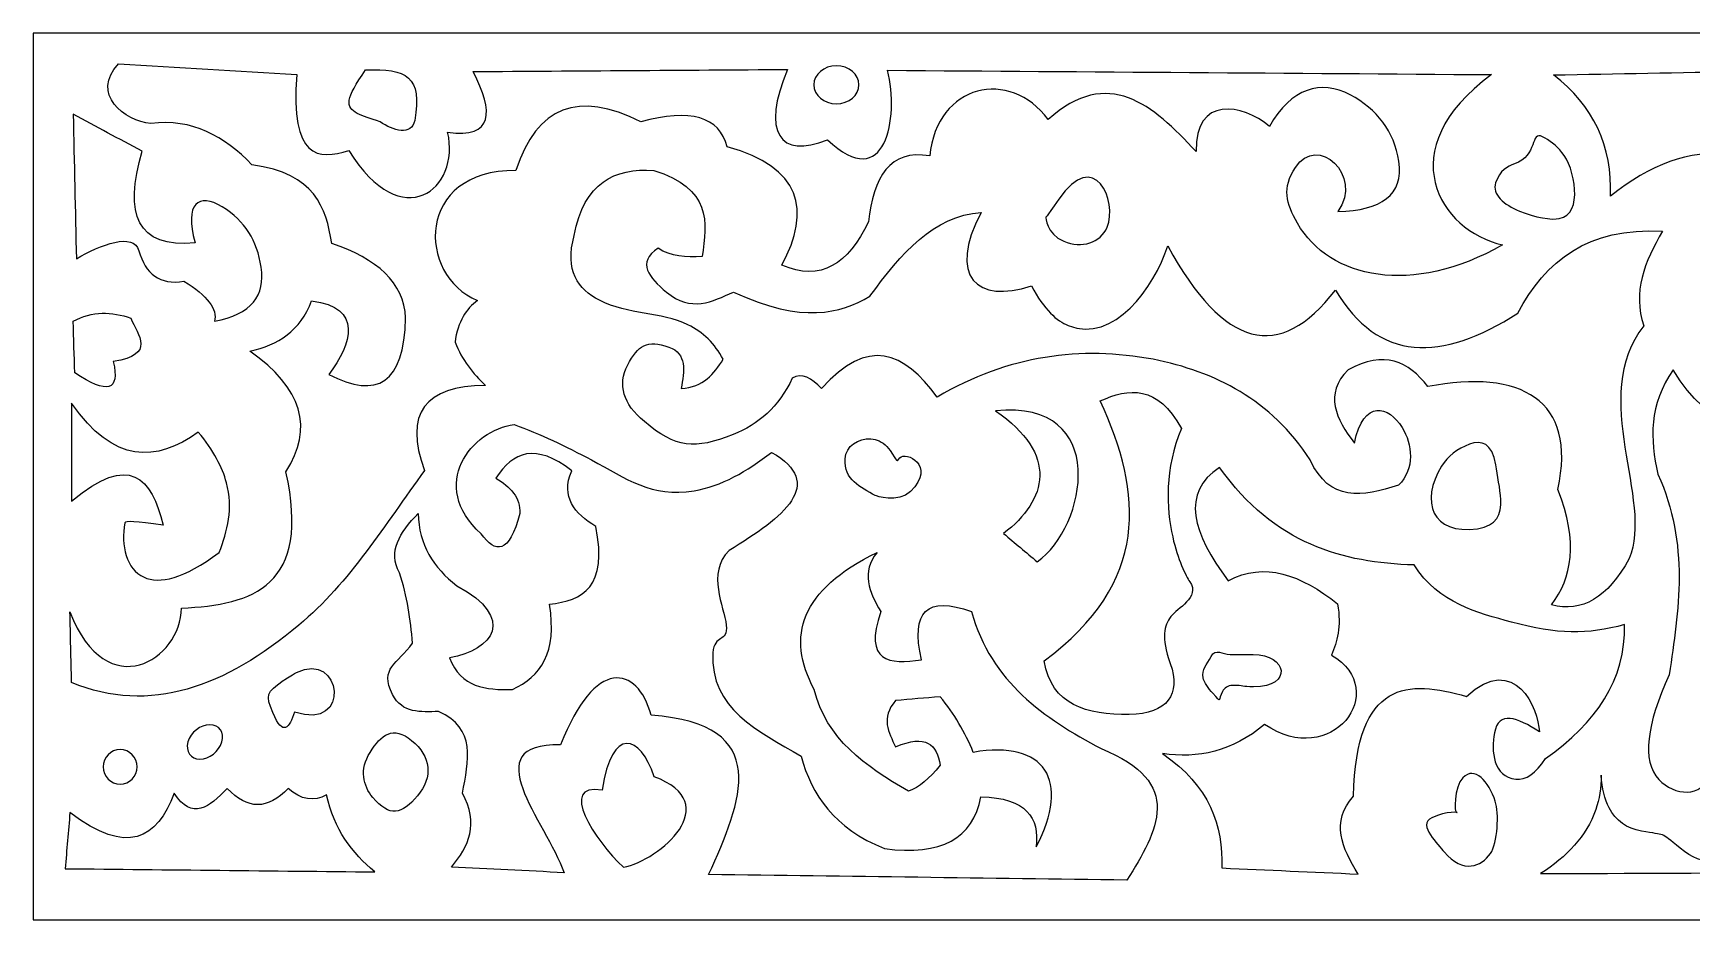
# Model space of a CAD drawing. Header units: centimetres. Extents: x -27 to -14.1, y -5 to -1.1.
# Drawn here: x -27 to -19.69, y -4.99 to -1.09 of the extents above; entities that cross this region are included whole.
import ezdxf

# ---------------------------------------------------------------- set-up
doc = ezdxf.new("R2010")
doc.units = ezdxf.units.CM
doc.header["$MEASUREMENT"] = 0
doc.layers.add('layer 1', color=7, linetype='Continuous')

msp = doc.modelspace()

# ---------------------------------------------------------------- linework, layer by layer
at = {"layer": 'layer 1', "color": 250}
for points, knots in [([(-26.9991, -4.99081), (-26.9991, -4.99081), (-26.9991, -1.08805), (-26.9991, -1.08805), (-26.9991, -1.08805), (-26.9991, -1.08805), (-14.14888, -1.08805), (-14.14888, -1.08805), (-14.14888, -1.08805), (-14.14888, -1.08805), (-14.14888, -4.99081), (-14.14888, -4.99081), (-14.14888, -4.99081), (-14.14888, -4.99081), (-26.9991, -4.99081), (-26.9991, -4.99081)], [0, 0, 0, 0, 0.2, 0.2, 0.2, 0.2, 0.4, 0.4, 0.4, 0.4, 0.6, 0.6, 0.6, 0.6, 1, 1, 1, 1]), ([(-26.83707, -3.6353), (-26.83474, -3.7389), (-26.83238, -3.84254), (-26.83, -3.94619), (-26.83, -3.94619), (-26.48383, -4.09002), (-26.15261, -3.96372), (-25.82932, -3.69392), (-25.82932, -3.69392), (-25.60338, -3.50537), (-25.4495, -3.24961), (-25.27554, -3.01351), (-25.27554, -3.01351), (-25.36827, -2.76074), (-25.27318, -2.63986), (-25.00704, -2.63903), (-25.00704, -2.63903), (-25.06255, -2.58613), (-25.11039, -2.52563), (-25.14129, -2.44825), (-25.14129, -2.44825), (-25.129, -2.35607), (-25.09146, -2.30172), (-25.04237, -2.26454), (-25.04237, -2.26454), (-25.31068, -2.15336), (-25.31613, -1.68993), (-24.87279, -1.69222), (-24.87279, -1.69222), (-24.78128, -1.40989), (-24.59799, -1.33854), (-24.32291, -1.47817), (-24.32291, -1.47817), (-24.10424, -1.41861), (-23.97733, -1.45535), (-23.9421, -1.5884), (-23.9421, -1.5884), (-23.61659, -1.67848), (-23.572, -1.86431), (-23.70158, -2.10951), (-23.70158, -2.10951), (-23.53069, -2.18347), (-23.40896, -2.10385), (-23.32077, -1.9191), (-23.32077, -1.9191), (-23.29854, -1.72263), (-23.22774, -1.59736), (-23.0502, -1.62849), (-23.0502, -1.62849), (-23.02002, -1.3102), (-22.69575, -1.24033), (-22.52909, -1.46814), (-22.52909, -1.46814), (-22.26463, -1.23174), (-22.06831, -1.40284), (-21.8777, -1.60844), (-21.8777, -1.60844), (-21.88356, -1.36435), (-21.67284, -1.39596), (-21.55447, -1.49858), (-21.55447, -1.49858), (-21.45839, -1.32845), (-21.32791, -1.29201), (-21.19876, -1.35987), (-21.19876, -1.35987), (-21.08176, -1.42136), (-21.00411, -1.52088), (-20.98457, -1.65174), (-20.98457, -1.65174), (-20.96231, -1.80074), (-21.06257, -1.86743), (-21.25289, -1.87352), (-21.25289, -1.87352), (-21.13993, -1.71394), (-21.34289, -1.5283), (-21.44045, -1.67933), (-21.44045, -1.67933), (-21.49878, -1.76959), (-21.48227, -1.83679), (-21.43122, -1.92451), (-21.43122, -1.92451), (-21.28808, -2.17022), (-20.92862, -2.24669), (-20.52745, -2.02024), (-20.52745, -2.02024), (-20.80493, -1.95741), (-21.02591, -1.60031), (-20.57635, -1.27035), (-20.57635, -1.27035), (-21.46292, -1.26405), (-22.34946, -1.25772), (-23.23598, -1.25139), (-23.23598, -1.25139), (-23.1847, -1.46066), (-23.24388, -1.79892), (-23.50132, -1.55697), (-23.50132, -1.55697), (-23.71168, -1.64446), (-23.79284, -1.52312), (-23.67697, -1.24767), (-23.67697, -1.24767), (-24.13862, -1.25075), (-24.60027, -1.25382), (-25.0619, -1.25686), (-25.0619, -1.25686), (-24.96986, -1.43644), (-24.97021, -1.55136), (-25.17371, -1.52395), (-25.17371, -1.52395), (-25.11589, -1.77474), (-25.37497, -1.98293), (-25.60851, -1.6047), (-25.60851, -1.6047), (-25.74511, -1.64562), (-25.86514, -1.6443), (-25.83833, -1.26929), (-25.83833, -1.26929), (-26.09985, -1.25395), (-26.36135, -1.23862), (-26.62286, -1.22327), (-26.62286, -1.22327), (-26.74912, -1.35267), (-26.59603, -1.47745), (-26.48043, -1.48512), (-26.48043, -1.48512), (-26.29889, -1.46263), (-26.1579, -1.54178), (-26.03538, -1.66707), (-26.03538, -1.66707), (-25.75629, -1.7063), (-25.71017, -1.85514), (-25.68378, -2.01322), (-25.68378, -2.01322), (-25.48548, -2.08113), (-25.3652, -2.18509), (-25.3589, -2.34162), (-25.3589, -2.34162), (-25.36499, -2.63021), (-25.48421, -2.70061), (-25.69713, -2.59014), (-25.69713, -2.59014), (-25.59712, -2.45643), (-25.54302, -2.29389), (-25.7728, -2.26618), (-25.7728, -2.26618), (-25.82175, -2.39838), (-25.9215, -2.4594), (-26.04427, -2.48806), (-26.04427, -2.48806), (-25.81422, -2.65004), (-25.7615, -2.8268), (-25.88606, -3.01827), (-25.88606, -3.01827), (-25.77425, -3.52021), (-26.02843, -3.6056), (-26.34639, -3.61835), (-26.34639, -3.61835), (-26.34655, -3.84441), (-26.67479, -4.05335), (-26.83707, -3.6353)], [0, 0, 0, 0, 0.0243902, 0.0243902, 0.0243902, 0.0243902, 0.0487805, 0.0487805, 0.0487805, 0.0487805, 0.0731707, 0.0731707, 0.0731707, 0.0731707, 0.097561, 0.097561, 0.097561, 0.097561, 0.1219512, 0.1219512, 0.1219512, 0.1219512, 0.1463415, 0.1463415, 0.1463415, 0.1463415, 0.1707317, 0.1707317, 0.1707317, 0.1707317, 0.195122, 0.195122, 0.195122, 0.195122, 0.2195122, 0.2195122, 0.2195122, 0.2195122, 0.2439024, 0.2439024, 0.2439024, 0.2439024, 0.2682927, 0.2682927, 0.2682927, 0.2682927, 0.2926829, 0.2926829, 0.2926829, 0.2926829, 0.3170732, 0.3170732, 0.3170732, 0.3170732, 0.3414634, 0.3414634, 0.3414634, 0.3414634, 0.3658537, 0.3658537, 0.3658537, 0.3658537, 0.3902439, 0.3902439, 0.3902439, 0.3902439, 0.4146341, 0.4146341, 0.4146341, 0.4146341, 0.4390244, 0.4390244, 0.4390244, 0.4390244, 0.4634146, 0.4634146, 0.4634146, 0.4634146, 0.4878049, 0.4878049, 0.4878049, 0.4878049, 0.5121951, 0.5121951, 0.5121951, 0.5121951, 0.5365854, 0.5365854, 0.5365854, 0.5365854, 0.5609756, 0.5609756, 0.5609756, 0.5609756, 0.5853659, 0.5853659, 0.5853659, 0.5853659, 0.6097561, 0.6097561, 0.6097561, 0.6097561, 0.6341463, 0.6341463, 0.6341463, 0.6341463, 0.6585366, 0.6585366, 0.6585366, 0.6585366, 0.6829268, 0.6829268, 0.6829268, 0.6829268, 0.7073171, 0.7073171, 0.7073171, 0.7073171, 0.7317073, 0.7317073, 0.7317073, 0.7317073, 0.7560976, 0.7560976, 0.7560976, 0.7560976, 0.7804878, 0.7804878, 0.7804878, 0.7804878, 0.804878, 0.804878, 0.804878, 0.804878, 0.8292683, 0.8292683, 0.8292683, 0.8292683, 0.8536585, 0.8536585, 0.8536585, 0.8536585, 0.8780488, 0.8780488, 0.8780488, 0.8780488, 0.902439, 0.902439, 0.902439, 0.902439, 0.9268293, 0.9268293, 0.9268293, 0.9268293, 0.9512195, 0.9512195, 0.9512195, 0.9512195, 1, 1, 1, 1]), ([(-23.56105, -1.31512), (-23.56105, -1.26917), (-23.51637, -1.2317), (-23.4616, -1.2317), (-23.4616, -1.2317), (-23.40686, -1.2317), (-23.36217, -1.26917), (-23.36217, -1.31512), (-23.36217, -1.31512), (-23.36217, -1.3611), (-23.40686, -1.39857), (-23.4616, -1.39857), (-23.4616, -1.39857), (-23.51637, -1.39857), (-23.56105, -1.3611), (-23.56105, -1.31512)], [0, 0, 0, 0, 0.2, 0.2, 0.2, 0.2, 0.4, 0.4, 0.4, 0.4, 0.6, 0.6, 0.6, 0.6, 1, 1, 1, 1]), ([(-25.47137, -1.47858), (-25.41422, -1.51668), (-25.33167, -1.54208), (-25.31897, -1.47223), (-25.31897, -1.47223), (-25.28387, -1.27915), (-25.35527, -1.24183), (-25.53487, -1.24998), (-25.53487, -1.24998), (-25.62492, -1.37717), (-25.62428, -1.41409), (-25.5717, -1.44085), (-25.5717, -1.44085), (-25.54778, -1.45302), (-25.51312, -1.46311), (-25.47137, -1.47858)], [0, 0, 0, 0, 0.2, 0.2, 0.2, 0.2, 0.4, 0.4, 0.4, 0.4, 0.6, 0.6, 0.6, 0.6, 1, 1, 1, 1]), ([(-20.05284, -1.80548), (-19.87862, -1.66506), (-19.7044, -1.60283), (-19.53011, -1.61879), (-19.53011, -1.61879), (-19.55863, -1.49793), (-19.52841, -1.37703), (-19.47144, -1.25608), (-19.47144, -1.25608), (-19.74883, -1.26144), (-20.02619, -1.26677), (-20.30354, -1.27208), (-20.30354, -1.27208), (-20.12747, -1.40723), (-20.04391, -1.58505), (-20.05284, -1.80548)], [0, 0, 0, 0, 0.2, 0.2, 0.2, 0.2, 0.4, 0.4, 0.4, 0.4, 0.6, 0.6, 0.6, 0.6, 1, 1, 1, 1]), ([(-26.80881, -2.08083), (-26.81354, -1.86888), (-26.81825, -1.65691), (-26.82294, -1.44491), (-26.82294, -1.44491), (-26.72168, -1.49911), (-26.62041, -1.55328), (-26.51911, -1.60743), (-26.51911, -1.60743), (-26.59937, -1.88396), (-26.54273, -2.03717), (-26.28594, -2.01017), (-26.28594, -2.01017), (-26.33498, -1.83769), (-26.26985, -1.7883), (-26.16631, -1.85223), (-26.16631, -1.85223), (-26.06554, -1.91451), (-26.01296, -2.00126), (-25.99516, -2.1181), (-25.99516, -2.1181), (-25.97616, -2.24267), (-26.037, -2.32615), (-26.20115, -2.3564), (-26.20115, -2.3564), (-26.18614, -2.30296), (-26.23089, -2.24408), (-26.3354, -2.17975), (-26.3354, -2.17975), (-26.44136, -2.19813), (-26.50565, -2.14722), (-26.53329, -2.04543), (-26.53329, -2.04543), (-26.55576, -1.96268), (-26.70328, -2.01893), (-26.80881, -2.08083)], [0, 0, 0, 0, 0.1, 0.1, 0.1, 0.1, 0.2, 0.2, 0.2, 0.2, 0.3, 0.3, 0.3, 0.3, 0.4, 0.4, 0.4, 0.4, 0.5, 0.5, 0.5, 0.5, 0.6, 0.6, 0.6, 0.6, 0.7, 0.7, 0.7, 0.7, 0.8, 0.8, 0.8, 0.8, 1, 1, 1, 1]), ([(-20.55834, -1.74616), (-20.53964, -1.6906), (-20.50639, -1.67485), (-20.47531, -1.66368), (-20.47531, -1.66368), (-20.37228, -1.62666), (-20.40617, -1.51668), (-20.35136, -1.54404), (-20.35136, -1.54404), (-20.32282, -1.55827), (-20.29158, -1.58297), (-20.26613, -1.6126), (-20.26613, -1.6126), (-20.21085, -1.67702), (-20.16869, -1.88645), (-20.27911, -1.90343), (-20.27911, -1.90343), (-20.30806, -1.91213), (-20.38676, -1.89922), (-20.45381, -1.87091), (-20.45381, -1.87091), (-20.5208, -1.84263), (-20.57615, -1.79896), (-20.55834, -1.74616)], [0, 0, 0, 0, 0.1428571, 0.1428571, 0.1428571, 0.1428571, 0.2857143, 0.2857143, 0.2857143, 0.2857143, 0.4285714, 0.4285714, 0.4285714, 0.4285714, 0.5714286, 0.5714286, 0.5714286, 0.5714286, 0.7142857, 0.7142857, 0.7142857, 0.7142857, 1, 1, 1, 1]), ([(-22.53881, -1.89754), (-22.53881, -1.89754), (-22.54442, -1.90876), (-22.4827, -1.81898), (-22.4827, -1.81898), (-22.32492, -1.58949), (-22.22094, -1.82593), (-22.26948, -1.94243), (-22.26948, -1.94243), (-22.29753, -2.00976), (-22.3817, -2.03781), (-22.46025, -2.00415), (-22.46025, -2.00415), (-22.53881, -1.97048), (-22.53881, -1.89754), (-22.53881, -1.89754)], [0, 0, 0, 0, 0.2, 0.2, 0.2, 0.2, 0.4, 0.4, 0.4, 0.4, 0.6, 0.6, 0.6, 0.6, 1, 1, 1, 1]), ([(-20.31233, -3.60408), (-20.17887, -3.64079), (-20.06496, -3.57309), (-19.97059, -3.40088), (-19.97059, -3.40088), (-19.8601, -3.14601), (-20.15192, -2.69001), (-19.90594, -2.37565), (-19.90594, -2.37565), (-19.95588, -2.22942), (-19.90368, -2.0933), (-19.82281, -1.96002), (-19.82281, -1.96002), (-20.15282, -1.94058), (-20.3391, -2.09166), (-20.46011, -2.32024), (-20.46011, -2.32024), (-20.79791, -2.5371), (-21.07504, -2.53667), (-21.26367, -2.21864), (-21.26367, -2.21864), (-21.50993, -2.5396), (-21.75624, -2.47494), (-22.00257, -2.02468), (-22.00257, -2.02468), (-22.06203, -2.20903), (-22.23983, -2.45495), (-22.44026, -2.37512), (-22.44026, -2.37512), (-22.49082, -2.35499), (-22.54599, -2.30594), (-22.60293, -2.20016), (-22.60293, -2.20016), (-22.84238, -2.28045), (-22.97319, -2.15941), (-22.8246, -1.8769), (-22.8246, -1.8769), (-23.03286, -1.89202), (-23.17798, -2.05839), (-23.31412, -2.24635), (-23.31412, -2.24635), (-23.4492, -2.32125), (-23.60594, -2.36914), (-23.91448, -2.22787), (-23.91448, -2.22787), (-24.00844, -2.26909), (-24.1014, -2.31853), (-24.21004, -2.22787), (-24.21004, -2.22787), (-24.28735, -2.16324), (-24.343, -2.09861), (-24.24699, -2.03391), (-24.24699, -2.03391), (-24.19134, -2.07328), (-24.12306, -2.07478), (-24.05303, -2.07086), (-24.05303, -2.07086), (-24.0289, -1.91975), (-24.01345, -1.77089), (-24.26546, -1.69217), (-24.26546, -1.69217), (-24.43912, -1.68088), (-24.57229, -1.74583), (-24.61644, -1.97849), (-24.61644, -1.97849), (-24.65825, -2.13482), (-24.60113, -2.21439), (-24.50489, -2.26362), (-24.50489, -2.26362), (-24.37687, -2.32913), (-24.23676, -2.31409), (-24.11567, -2.37201), (-24.11567, -2.37201), (-24.04806, -2.40433), (-23.99636, -2.45481), (-23.96066, -2.52343), (-23.96066, -2.52343), (-24.00054, -2.58816), (-24.04769, -2.6457), (-24.14539, -2.65274), (-24.14539, -2.65274), (-24.13077, -2.5744), (-24.11996, -2.4981), (-24.19917, -2.46963), (-24.19917, -2.46963), (-24.29522, -2.43516), (-24.33632, -2.46257), (-24.38066, -2.54849), (-24.38066, -2.54849), (-24.4258, -2.63605), (-24.40142, -2.71917), (-24.30744, -2.79775), (-24.30744, -2.79775), (-24.16818, -2.91427), (-24.08591, -2.922), (-23.91681, -2.85488), (-23.91681, -2.85488), (-23.80591, -2.81084), (-23.71542, -2.73377), (-23.65587, -2.60656), (-23.65587, -2.60656), (-23.61273, -2.58162), (-23.56962, -2.60601), (-23.52656, -2.65274), (-23.52656, -2.65274), (-23.32479, -2.4229), (-23.16267, -2.48903), (-23.01856, -2.68969), (-23.01856, -2.68969), (-22.70143, -2.50471), (-22.38431, -2.46453), (-22.06723, -2.52343), (-22.06723, -2.52343), (-21.79272, -2.57869), (-21.54939, -2.70008), (-21.37451, -2.96678), (-21.37451, -2.96678), (-21.29198, -3.15203), (-21.14395, -3.12968), (-20.98658, -3.07761), (-20.98658, -3.07761), (-20.91191, -3.00647), (-20.92525, -2.89646), (-20.9701, -2.8235), (-20.9701, -2.8235), (-21.02838, -2.72862), (-21.13993, -2.69627), (-21.18054, -2.89289), (-21.18054, -2.89289), (-21.26, -2.78514), (-21.31604, -2.67743), (-21.20825, -2.56962), (-21.20825, -2.56962), (-21.04925, -2.48231), (-20.94156, -2.53184), (-20.85727, -2.64351), (-20.85727, -2.64351), (-20.44922, -2.5646), (-20.1964, -2.70206), (-20.28463, -3.09608), (-20.28463, -3.09608), (-20.19109, -3.33156), (-20.22316, -3.4862), (-20.31233, -3.60408)], [0, 0, 0, 0, 0.027027, 0.027027, 0.027027, 0.027027, 0.0540541, 0.0540541, 0.0540541, 0.0540541, 0.0810811, 0.0810811, 0.0810811, 0.0810811, 0.1081081, 0.1081081, 0.1081081, 0.1081081, 0.1351351, 0.1351351, 0.1351351, 0.1351351, 0.1621622, 0.1621622, 0.1621622, 0.1621622, 0.1891892, 0.1891892, 0.1891892, 0.1891892, 0.2162162, 0.2162162, 0.2162162, 0.2162162, 0.2432432, 0.2432432, 0.2432432, 0.2432432, 0.2702703, 0.2702703, 0.2702703, 0.2702703, 0.2972973, 0.2972973, 0.2972973, 0.2972973, 0.3243243, 0.3243243, 0.3243243, 0.3243243, 0.3513514, 0.3513514, 0.3513514, 0.3513514, 0.3783784, 0.3783784, 0.3783784, 0.3783784, 0.4054054, 0.4054054, 0.4054054, 0.4054054, 0.4324324, 0.4324324, 0.4324324, 0.4324324, 0.4594595, 0.4594595, 0.4594595, 0.4594595, 0.4864865, 0.4864865, 0.4864865, 0.4864865, 0.5135135, 0.5135135, 0.5135135, 0.5135135, 0.5405405, 0.5405405, 0.5405405, 0.5405405, 0.5675676, 0.5675676, 0.5675676, 0.5675676, 0.5945946, 0.5945946, 0.5945946, 0.5945946, 0.6216216, 0.6216216, 0.6216216, 0.6216216, 0.6486486, 0.6486486, 0.6486486, 0.6486486, 0.6756757, 0.6756757, 0.6756757, 0.6756757, 0.7027027, 0.7027027, 0.7027027, 0.7027027, 0.7297297, 0.7297297, 0.7297297, 0.7297297, 0.7567568, 0.7567568, 0.7567568, 0.7567568, 0.7837838, 0.7837838, 0.7837838, 0.7837838, 0.8108108, 0.8108108, 0.8108108, 0.8108108, 0.8378378, 0.8378378, 0.8378378, 0.8378378, 0.8648649, 0.8648649, 0.8648649, 0.8648649, 0.8918919, 0.8918919, 0.8918919, 0.8918919, 0.9189189, 0.9189189, 0.9189189, 0.9189189, 0.9459459, 0.9459459, 0.9459459, 0.9459459, 1, 1, 1, 1]), ([(-26.64629, -2.53304), (-26.45529, -2.50425), (-26.53948, -2.41747), (-26.56857, -2.34226), (-26.56857, -2.34226), (-26.65338, -2.31379), (-26.73822, -2.30904), (-26.82294, -2.3564), (-26.82294, -2.3564), (-26.82061, -2.43179), (-26.81825, -2.50716), (-26.81587, -2.5825), (-26.81587, -2.5825), (-26.67243, -2.67983), (-26.61591, -2.66336), (-26.64629, -2.53304)], [0, 0, 0, 0, 0.2, 0.2, 0.2, 0.2, 0.4, 0.4, 0.4, 0.4, 0.6, 0.6, 0.6, 0.6, 1, 1, 1, 1]), ([(-20.3605, -4.78731), (-20.24625, -4.71315), (-20.15786, -4.62369), (-20.11759, -4.50593), (-20.11759, -4.50593), (-20.10184, -4.45984), (-20.09343, -4.40941), (-20.09376, -4.35386), (-20.09376, -4.35386), (-20.09025, -4.4129), (-20.07838, -4.46051), (-20.05898, -4.49776), (-20.05898, -4.49776), (-20.02871, -4.55583), (-19.98006, -4.58873), (-19.91617, -4.60053), (-19.91617, -4.60053), (-19.80367, -4.62132), (-19.8396, -4.59919), (-19.74638, -4.675), (-19.74638, -4.675), (-19.64245, -4.75956), (-19.54087, -4.76074), (-19.44357, -4.61226), (-19.44357, -4.61226), (-19.39979, -4.49189), (-19.3731, -4.37709), (-19.42752, -4.28858), (-19.42752, -4.28858), (-19.46017, -4.23547), (-19.52206, -4.19181), (-19.62696, -4.16213), (-19.62696, -4.16213), (-19.61259, -4.23773), (-19.60922, -4.29945), (-19.61901, -4.34443), (-19.61901, -4.34443), (-19.64455, -4.46183), (-19.77446, -4.44232), (-19.83932, -4.37346), (-19.83932, -4.37346), (-19.91686, -4.29123), (-19.89294, -4.13071), (-19.79367, -3.91206), (-19.79367, -3.91206), (-19.75206, -3.62673), (-19.70332, -3.3426), (-19.84369, -3.02847), (-19.84369, -3.02847), (-19.87901, -2.8758), (-19.88329, -2.72301), (-19.777, -2.57001), (-19.777, -2.57001), (-19.61629, -2.8395), (-19.41018, -2.86765), (-19.33521, -2.63669), (-19.33521, -2.63669), (-19.28722, -2.71363), (-19.21308, -2.72956), (-19.13515, -2.73672), (-19.13515, -2.73672), (-19.24356, -2.88961), (-19.35192, -2.95978), (-19.46024, -3.00347), (-19.46024, -3.00347), (-19.66695, -3.24248), (-19.53439, -3.48142), (-19.43523, -3.72034), (-19.43523, -3.72034), (-19.45971, -4.40798), (-18.98661, -4.434), (-18.65168, -4.30384), (-18.65168, -4.30384), (-18.48221, -4.29775), (-18.32928, -4.27828), (-18.21655, -4.22637), (-18.21655, -4.22637), (-18.04804, -4.14881), (-18.01135, -4.00075), (-18.00142, -3.83145), (-18.00142, -3.83145), (-17.9853, -3.55716), (-18.24692, -3.29429), (-18.52514, -3.37934), (-18.52514, -3.37934), (-18.67322, -3.42459), (-18.74519, -3.56039), (-18.71003, -3.74535), (-18.71003, -3.74535), (-18.63045, -3.67049), (-18.54811, -3.6102), (-18.45155, -3.62431), (-18.45155, -3.62431), (-18.28139, -3.64915), (-18.29021, -3.74717), (-18.34866, -3.88107), (-18.34866, -3.88107), (-18.40943, -4.0202), (-18.54211, -4.06758), (-18.76838, -3.99542), (-18.76838, -3.99542), (-18.94444, -3.93317), (-19.18542, -3.63798), (-18.96121, -3.35057), (-18.96121, -3.35057), (-18.82691, -3.17833), (-18.58998, -3.14273), (-18.38027, -3.15947), (-18.38027, -3.15947), (-18.16291, -3.17683), (-18.02439, -3.26712), (-17.90354, -3.44367), (-17.90354, -3.44367), (-17.74985, -3.66825), (-17.70491, -3.89929), (-17.50282, -4.10087), (-17.50282, -4.10087), (-17.14965, -4.45324), (-16.73466, -4.37762), (-16.38435, -4.32051), (-16.38435, -4.32051), (-16.43458, -4.49739), (-16.33028, -4.58003), (-16.1843, -4.63727), (-16.1843, -4.63727), (-16.13812, -4.76378), (-16.06326, -4.79486), (-15.98424, -4.81232), (-15.98424, -4.81232), (-16.39271, -4.80953), (-16.80116, -4.80676), (-17.20959, -4.80399), (-17.20959, -4.80399), (-17.17877, -4.47686), (-17.24635, -4.35434), (-17.38769, -4.38487), (-17.38769, -4.38487), (-17.52854, -4.4153), (-17.48022, -4.48379), (-17.52864, -4.35129), (-17.52864, -4.35129), (-17.58911, -4.18592), (-17.78282, -3.99396), (-17.95981, -4.28717), (-17.95981, -4.28717), (-18.2998, -4.37445), (-18.13331, -4.62427), (-18.00149, -4.77898), (-18.00149, -4.77898), (-18.78784, -4.78177), (-19.57417, -4.78454), (-20.3605, -4.78731)], [0, 0, 0, 0, 0.025641, 0.025641, 0.025641, 0.025641, 0.0512821, 0.0512821, 0.0512821, 0.0512821, 0.0769231, 0.0769231, 0.0769231, 0.0769231, 0.1025641, 0.1025641, 0.1025641, 0.1025641, 0.1282051, 0.1282051, 0.1282051, 0.1282051, 0.1538462, 0.1538462, 0.1538462, 0.1538462, 0.1794872, 0.1794872, 0.1794872, 0.1794872, 0.2051282, 0.2051282, 0.2051282, 0.2051282, 0.2307692, 0.2307692, 0.2307692, 0.2307692, 0.2564103, 0.2564103, 0.2564103, 0.2564103, 0.2820513, 0.2820513, 0.2820513, 0.2820513, 0.3076923, 0.3076923, 0.3076923, 0.3076923, 0.3333333, 0.3333333, 0.3333333, 0.3333333, 0.3589744, 0.3589744, 0.3589744, 0.3589744, 0.3846154, 0.3846154, 0.3846154, 0.3846154, 0.4102564, 0.4102564, 0.4102564, 0.4102564, 0.4358974, 0.4358974, 0.4358974, 0.4358974, 0.4615385, 0.4615385, 0.4615385, 0.4615385, 0.4871795, 0.4871795, 0.4871795, 0.4871795, 0.5128205, 0.5128205, 0.5128205, 0.5128205, 0.5384615, 0.5384615, 0.5384615, 0.5384615, 0.5641026, 0.5641026, 0.5641026, 0.5641026, 0.5897436, 0.5897436, 0.5897436, 0.5897436, 0.6153846, 0.6153846, 0.6153846, 0.6153846, 0.6410256, 0.6410256, 0.6410256, 0.6410256, 0.6666667, 0.6666667, 0.6666667, 0.6666667, 0.6923077, 0.6923077, 0.6923077, 0.6923077, 0.7179487, 0.7179487, 0.7179487, 0.7179487, 0.7435897, 0.7435897, 0.7435897, 0.7435897, 0.7692308, 0.7692308, 0.7692308, 0.7692308, 0.7948718, 0.7948718, 0.7948718, 0.7948718, 0.8205128, 0.8205128, 0.8205128, 0.8205128, 0.8461538, 0.8461538, 0.8461538, 0.8461538, 0.8717949, 0.8717949, 0.8717949, 0.8717949, 0.8974359, 0.8974359, 0.8974359, 0.8974359, 0.9230769, 0.9230769, 0.9230769, 0.9230769, 0.9487179, 0.9487179, 0.9487179, 0.9487179, 1, 1, 1, 1]), ([(-22.57723, -3.41487), (-22.62662, -3.3734), (-22.67601, -3.33191), (-22.72543, -3.29041), (-22.72543, -3.29041), (-22.5323, -3.14148), (-22.48157, -2.94385), (-22.76055, -2.74986), (-22.76055, -2.74986), (-22.25329, -2.70019), (-22.35939, -3.26289), (-22.57723, -3.41487)], [0, 0, 0, 0, 0.25, 0.25, 0.25, 0.25, 0.5, 0.5, 0.5, 0.5, 1, 1, 1, 1]), ([(-22.17162, -4.08767), (-22.00345, -4.08323), (-21.94344, -3.99837), (-21.99135, -3.86239), (-21.99135, -3.86239), (-22.03349, -3.74283), (-22.01839, -3.69801), (-21.98872, -3.65619), (-21.98872, -3.65619), (-21.96251, -3.61923), (-21.85717, -3.57173), (-21.90525, -3.50289), (-21.90525, -3.50289), (-21.92342, -3.47687), (-21.9584, -3.40485), (-21.98068, -3.30561), (-21.98068, -3.30561), (-22.00934, -3.17799), (-22.0171, -3.00536), (-21.94152, -2.82763), (-21.94152, -2.82763), (-22.04848, -2.63545), (-22.17259, -2.64986), (-22.30033, -2.70707), (-22.30033, -2.70707), (-22.11066, -3.11398), (-22.0799, -3.50583), (-22.54603, -3.85043), (-22.54603, -3.85043), (-22.51389, -4.0467), (-22.35981, -4.08875), (-22.17162, -4.08767)], [0, 0, 0, 0, 0.1111111, 0.1111111, 0.1111111, 0.1111111, 0.2222222, 0.2222222, 0.2222222, 0.2222222, 0.3333333, 0.3333333, 0.3333333, 0.3333333, 0.4444444, 0.4444444, 0.4444444, 0.4444444, 0.5555556, 0.5555556, 0.5555556, 0.5555556, 0.6666667, 0.6666667, 0.6666667, 0.6666667, 0.7777778, 0.7777778, 0.7777778, 0.7777778, 1, 1, 1, 1]), ([(-26.83, -3.14776), (-26.83, -3.00411), (-26.83, -2.86044), (-26.83, -2.71675), (-26.83, -2.71675), (-26.64398, -2.98479), (-26.45792, -2.97705), (-26.27181, -2.84393), (-26.27181, -2.84393), (-26.20408, -2.92549), (-26.16589, -2.99903), (-26.14774, -3.06708), (-26.14774, -3.06708), (-26.11749, -3.1805), (-26.14287, -3.27875), (-26.17995, -3.37386), (-26.17995, -3.37386), (-26.33584, -3.49211), (-26.44351, -3.51296), (-26.51094, -3.48299), (-26.51094, -3.48299), (-26.58972, -3.44794), (-26.61341, -3.34334), (-26.59471, -3.24373), (-26.59471, -3.24373), (-26.59284, -3.2338), (-26.54772, -3.23675), (-26.42726, -3.25375), (-26.42726, -3.25375), (-26.4775, -3.04644), (-26.57303, -2.93179), (-26.83, -3.14776)], [0, 0, 0, 0, 0.1111111, 0.1111111, 0.1111111, 0.1111111, 0.2222222, 0.2222222, 0.2222222, 0.2222222, 0.3333333, 0.3333333, 0.3333333, 0.3333333, 0.4444444, 0.4444444, 0.4444444, 0.4444444, 0.5555556, 0.5555556, 0.5555556, 0.5555556, 0.6666667, 0.6666667, 0.6666667, 0.6666667, 0.7777778, 0.7777778, 0.7777778, 0.7777778, 1, 1, 1, 1]), ([(-25.15722, -4.75898), (-24.9915, -4.76711), (-24.82575, -4.77526), (-24.66001, -4.78343), (-24.66001, -4.78343), (-24.74547, -4.55521), (-25.0568, -4.21215), (-24.67631, -4.22102), (-24.67631, -4.22102), (-24.52668, -3.83365), (-24.33873, -3.86888), (-24.27691, -4.0906), (-24.27691, -4.0906), (-23.73682, -4.12798), (-23.8783, -4.47199), (-24.02423, -4.79159), (-24.02423, -4.79159), (-23.4102, -4.79971), (-22.79615, -4.80786), (-22.1821, -4.81604), (-22.1821, -4.81604), (-22.04575, -4.59959), (-21.92526, -4.38535), (-22.29622, -4.23732), (-22.29622, -4.23732), (-22.54779, -4.10261), (-22.77893, -3.94584), (-22.86679, -3.63414), (-22.86679, -3.63414), (-23.06241, -3.56245), (-23.13579, -3.6331), (-23.08686, -3.84607), (-23.08686, -3.84607), (-23.22846, -3.86731), (-23.34282, -3.85801), (-23.26619, -3.63414), (-23.26619, -3.63414), (-23.31763, -3.54721), (-23.35379, -3.46032), (-23.28249, -3.37331), (-23.28249, -3.37331), (-23.62021, -3.53841), (-23.68374, -3.74368), (-23.55962, -3.97648), (-23.55962, -3.97648), (-23.50628, -4.19402), (-23.33366, -4.31622), (-23.14392, -4.42479), (-23.14392, -4.42479), (-23.09774, -4.4071), (-23.05158, -4.36907), (-23.00535, -4.31068), (-23.00535, -4.31068), (-23.01713, -4.21827), (-23.06705, -4.17246), (-23.20098, -4.22917), (-23.20098, -4.22917), (-23.2313, -4.16555), (-23.26771, -4.10288), (-23.20098, -4.02539), (-23.20098, -4.02539), (-23.13579, -4.01996), (-23.07059, -4.01454), (-23.00535, -4.00909), (-23.00535, -4.00909), (-22.94121, -4.083), (-22.8957, -4.16622), (-22.85864, -4.25362), (-22.85864, -4.25362), (-22.54349, -4.19889), (-22.42712, -4.37743), (-22.5815, -4.66932), (-22.5815, -4.66932), (-22.56797, -4.54262), (-22.6223, -4.45402), (-22.82603, -4.44924), (-22.82603, -4.44924), (-22.85868, -4.63381), (-23, -4.70991), (-23.24988, -4.67747), (-23.24988, -4.67747), (-23.47151, -4.58742), (-23.57172, -4.44142), (-23.61668, -4.26992), (-23.61668, -4.26992), (-23.80787, -4.15959), (-24.01804, -4.06183), (-24.00537, -3.8158), (-24.00537, -3.8158), (-24.00112, -3.7317), (-23.93789, -3.77313), (-23.9466, -3.69432), (-23.9466, -3.69432), (-23.956, -3.6099), (-24.03446, -3.46777), (-23.93457, -3.36516), (-23.93457, -3.36516), (-23.69059, -3.21782), (-23.50714, -3.07161), (-23.7471, -2.93316), (-23.7471, -2.93316), (-23.85572, -3.01665), (-23.96775, -3.08227), (-24.08854, -3.10253), (-24.08854, -3.10253), (-24.27587, -3.13393), (-24.38703, -3.04762), (-24.5407, -2.9662), (-24.5407, -2.9662), (-24.65384, -2.90625), (-24.76699, -2.85238), (-24.88009, -2.81089), (-24.88009, -2.81089), (-25.06821, -2.8334), (-25.26189, -3.07703), (-25.02681, -3.2918), (-25.02681, -3.2918), (-24.96247, -3.37864), (-24.90334, -3.38213), (-24.85563, -3.20214), (-24.85563, -3.20214), (-24.85342, -3.13183), (-24.89708, -3.08435), (-24.9616, -3.04727), (-24.9616, -3.04727), (-24.88678, -2.93071), (-24.78588, -2.88963), (-24.62741, -3.01467), (-24.62741, -3.01467), (-24.67659, -3.13086), (-24.61459, -3.20145), (-24.52144, -3.2592), (-24.52144, -3.2592), (-24.4669, -3.5261), (-24.5788, -3.58537), (-24.72522, -3.60154), (-24.72522, -3.60154), (-24.69026, -3.81564), (-24.76445, -3.92081), (-24.88824, -3.97648), (-24.88824, -3.97648), (-25.00582, -3.9805), (-25.11499, -3.96778), (-25.16537, -3.83792), (-25.16537, -3.83792), (-24.9742, -3.8021), (-24.86764, -3.66638), (-25.13277, -3.52003), (-25.13277, -3.52003), (-25.23682, -3.44145), (-25.30013, -3.33914), (-25.30394, -3.20214), (-25.30394, -3.20214), (-25.38547, -3.2857), (-25.43775, -3.37114), (-25.38545, -3.46297), (-25.38545, -3.46297), (-25.35065, -3.56626), (-25.33793, -3.66949), (-25.32839, -3.77271), (-25.32839, -3.77271), (-25.3945, -3.86586), (-25.47539, -3.88149), (-25.41635, -3.99867), (-25.41635, -3.99867), (-25.37347, -4.08363), (-25.29239, -4.07541), (-25.21428, -4.0743), (-25.21428, -4.0743), (-25.04415, -4.14712), (-25.08236, -4.29218), (-25.10832, -4.43294), (-25.10832, -4.43294), (-25.03523, -4.56643), (-25.0798, -4.66729), (-25.15722, -4.75898)], [0, 0, 0, 0, 0.0222222, 0.0222222, 0.0222222, 0.0222222, 0.0444444, 0.0444444, 0.0444444, 0.0444444, 0.0666667, 0.0666667, 0.0666667, 0.0666667, 0.0888889, 0.0888889, 0.0888889, 0.0888889, 0.1111111, 0.1111111, 0.1111111, 0.1111111, 0.1333333, 0.1333333, 0.1333333, 0.1333333, 0.1555556, 0.1555556, 0.1555556, 0.1555556, 0.1777778, 0.1777778, 0.1777778, 0.1777778, 0.2, 0.2, 0.2, 0.2, 0.2222222, 0.2222222, 0.2222222, 0.2222222, 0.2444444, 0.2444444, 0.2444444, 0.2444444, 0.2666667, 0.2666667, 0.2666667, 0.2666667, 0.2888889, 0.2888889, 0.2888889, 0.2888889, 0.3111111, 0.3111111, 0.3111111, 0.3111111, 0.3333333, 0.3333333, 0.3333333, 0.3333333, 0.3555556, 0.3555556, 0.3555556, 0.3555556, 0.3777778, 0.3777778, 0.3777778, 0.3777778, 0.4, 0.4, 0.4, 0.4, 0.4222222, 0.4222222, 0.4222222, 0.4222222, 0.4444444, 0.4444444, 0.4444444, 0.4444444, 0.4666667, 0.4666667, 0.4666667, 0.4666667, 0.4888889, 0.4888889, 0.4888889, 0.4888889, 0.5111111, 0.5111111, 0.5111111, 0.5111111, 0.5333333, 0.5333333, 0.5333333, 0.5333333, 0.5555556, 0.5555556, 0.5555556, 0.5555556, 0.5777778, 0.5777778, 0.5777778, 0.5777778, 0.6, 0.6, 0.6, 0.6, 0.6222222, 0.6222222, 0.6222222, 0.6222222, 0.6444444, 0.6444444, 0.6444444, 0.6444444, 0.6666667, 0.6666667, 0.6666667, 0.6666667, 0.6888889, 0.6888889, 0.6888889, 0.6888889, 0.7111111, 0.7111111, 0.7111111, 0.7111111, 0.7333333, 0.7333333, 0.7333333, 0.7333333, 0.7555556, 0.7555556, 0.7555556, 0.7555556, 0.7777778, 0.7777778, 0.7777778, 0.7777778, 0.8, 0.8, 0.8, 0.8, 0.8222222, 0.8222222, 0.8222222, 0.8222222, 0.8444444, 0.8444444, 0.8444444, 0.8444444, 0.8666667, 0.8666667, 0.8666667, 0.8666667, 0.8888889, 0.8888889, 0.8888889, 0.8888889, 0.9111111, 0.9111111, 0.9111111, 0.9111111, 0.9333333, 0.9333333, 0.9333333, 0.9333333, 0.9555556, 0.9555556, 0.9555556, 0.9555556, 1, 1, 1, 1]), ([(-23.2902, -3.12351), (-23.2902, -3.12351), (-23.18934, -3.15954), (-23.13531, -3.1055), (-23.13531, -3.1055), (-23.01905, -2.98924), (-23.15828, -2.926), (-23.18214, -2.95782), (-23.18214, -2.95782), (-23.20375, -2.98663), (-23.19294, -2.95782), (-23.23977, -2.90739), (-23.23977, -2.90739), (-23.25965, -2.88598), (-23.28457, -2.87534), (-23.30957, -2.87333), (-23.30957, -2.87333), (-23.36458, -2.86889), (-23.42004, -2.90609), (-23.42348, -2.96142), (-23.42348, -2.96142), (-23.4293, -3.05514), (-23.35474, -3.08588), (-23.2902, -3.12351)], [0, 0, 0, 0, 0.1428571, 0.1428571, 0.1428571, 0.1428571, 0.2857143, 0.2857143, 0.2857143, 0.2857143, 0.4285714, 0.4285714, 0.4285714, 0.4285714, 0.5714286, 0.5714286, 0.5714286, 0.5714286, 0.7142857, 0.7142857, 0.7142857, 0.7142857, 1, 1, 1, 1]), ([(-20.63888, -3.26917), (-20.83765, -3.29748), (-20.89283, -3.14931), (-20.79627, -2.99398), (-20.79627, -2.99398), (-20.76974, -2.95126), (-20.72847, -2.91738), (-20.67273, -2.897), (-20.67273, -2.897), (-20.62228, -2.87857), (-20.57317, -2.89071), (-20.5582, -2.98753), (-20.5582, -2.98753), (-20.55072, -3.03586), (-20.53823, -3.092), (-20.53599, -3.14118), (-20.53599, -3.14118), (-20.5331, -3.20438), (-20.55128, -3.2567), (-20.63888, -3.26917)], [0, 0, 0, 0, 0.1666667, 0.1666667, 0.1666667, 0.1666667, 0.3333333, 0.3333333, 0.3333333, 0.3333333, 0.5, 0.5, 0.5, 0.5, 0.6666667, 0.6666667, 0.6666667, 0.6666667, 1, 1, 1, 1]), ([(-21.76354, -4.76268), (-21.75924, -4.57647), (-21.81591, -4.40248), (-22.02603, -4.25911), (-22.02603, -4.25911), (-21.86939, -4.28214), (-21.71835, -4.25048), (-21.57604, -4.13055), (-21.57604, -4.13055), (-21.2823, -4.33224), (-21.01508, -3.9832), (-21.2814, -3.82519), (-21.2814, -3.82519), (-21.25637, -3.76634), (-21.2367, -3.70214), (-21.25462, -3.6002), (-21.25462, -3.6002), (-21.41535, -3.47253), (-21.57609, -3.4118), (-21.73675, -3.49842), (-21.73675, -3.49842), (-21.89305, -3.28864), (-21.94662, -3.11008), (-21.77425, -3.00021), (-21.77425, -3.00021), (-21.53104, -3.33842), (-21.23192, -3.41961), (-20.91713, -3.42877), (-20.91713, -3.42877), (-20.8092, -3.59868), (-20.63743, -3.64024), (-20.48808, -3.68042), (-20.48808, -3.68042), (-20.28733, -3.7344), (-20.15453, -3.73724), (-19.99036, -3.69127), (-19.99036, -3.69127), (-19.98502, -3.93324), (-20.11542, -4.12433), (-20.33857, -4.28054), (-20.33857, -4.28054), (-20.38205, -4.34628), (-20.42555, -4.37681), (-20.469, -4.37203), (-20.469, -4.37203), (-20.57097, -4.36088), (-20.57802, -4.24768), (-20.56365, -4.168), (-20.56365, -4.168), (-20.54592, -4.06959), (-20.46392, -4.09954), (-20.36535, -4.16269), (-20.36535, -4.16269), (-20.37059, -4.06381), (-20.47159, -3.81178), (-20.68677, -4.00733), (-20.68677, -4.00733), (-20.9443, -3.93328), (-21.17133, -3.93273), (-21.18498, -4.44661), (-21.18498, -4.44661), (-21.28544, -4.56093), (-21.23527, -4.67521), (-21.16355, -4.78946), (-21.16355, -4.78946), (-21.36356, -4.78053), (-21.56355, -4.77159), (-21.76354, -4.76268)], [0, 0, 0, 0, 0.0555556, 0.0555556, 0.0555556, 0.0555556, 0.1111111, 0.1111111, 0.1111111, 0.1111111, 0.1666667, 0.1666667, 0.1666667, 0.1666667, 0.2222222, 0.2222222, 0.2222222, 0.2222222, 0.2777778, 0.2777778, 0.2777778, 0.2777778, 0.3333333, 0.3333333, 0.3333333, 0.3333333, 0.3888889, 0.3888889, 0.3888889, 0.3888889, 0.4444444, 0.4444444, 0.4444444, 0.4444444, 0.5, 0.5, 0.5, 0.5, 0.5555556, 0.5555556, 0.5555556, 0.5555556, 0.6111111, 0.6111111, 0.6111111, 0.6111111, 0.6666667, 0.6666667, 0.6666667, 0.6666667, 0.7222222, 0.7222222, 0.7222222, 0.7222222, 0.7777778, 0.7777778, 0.7777778, 0.7777778, 0.8333333, 0.8333333, 0.8333333, 0.8333333, 0.8888889, 0.8888889, 0.8888889, 0.8888889, 1, 1, 1, 1]), ([(-21.76118, -3.98554), (-21.75275, -3.97134), (-21.73902, -3.95875), (-21.71687, -3.95875), (-21.71687, -3.95875), (-21.66623, -3.95875), (-21.67725, -3.96533), (-21.62442, -3.96533), (-21.62442, -3.96533), (-21.44812, -3.96533), (-21.47719, -3.82265), (-21.62661, -3.82265), (-21.62661, -3.82265), (-21.66623, -3.82265), (-21.69484, -3.82265), (-21.72786, -3.82265), (-21.72786, -3.82265), (-21.76088, -3.82265), (-21.79171, -3.79411), (-21.81152, -3.83143), (-21.81152, -3.83143), (-21.83133, -3.86874), (-21.85334, -3.88851), (-21.84673, -3.92582), (-21.84673, -3.92582), (-21.8432, -3.94587), (-21.82244, -3.97293), (-21.80402, -3.99366), (-21.80402, -3.99366), (-21.76148, -4.04149), (-21.78328, -4.02269), (-21.76118, -3.98554)], [0, 0, 0, 0, 0.1111111, 0.1111111, 0.1111111, 0.1111111, 0.2222222, 0.2222222, 0.2222222, 0.2222222, 0.3333333, 0.3333333, 0.3333333, 0.3333333, 0.4444444, 0.4444444, 0.4444444, 0.4444444, 0.5555556, 0.5555556, 0.5555556, 0.5555556, 0.6666667, 0.6666667, 0.6666667, 0.6666667, 0.7777778, 0.7777778, 0.7777778, 0.7777778, 1, 1, 1, 1]), ([(-25.84777, -4.07672), (-25.59375, -4.16204), (-25.64046, -3.8033), (-25.83964, -3.90253), (-25.83964, -3.90253), (-25.86389, -3.91502), (-25.88298, -3.92682), (-25.89859, -3.93809), (-25.89859, -3.93809), (-25.97181, -3.99085), (-25.97713, -4.00018), (-25.94371, -4.07896), (-25.94371, -4.07896), (-25.89767, -4.1873), (-25.87112, -4.1444), (-25.84777, -4.07672)], [0, 0, 0, 0, 0.2, 0.2, 0.2, 0.2, 0.4, 0.4, 0.4, 0.4, 0.6, 0.6, 0.6, 0.6, 1, 1, 1, 1]), ([(-26.31757, -4.20767), (-26.30566, -4.1659), (-26.26236, -4.13182), (-26.22115, -4.13182), (-26.22115, -4.13182), (-26.17998, -4.13182), (-26.15615, -4.1659), (-26.16806, -4.20767), (-26.16806, -4.20767), (-26.18, -4.24944), (-26.2233, -4.28352), (-26.26447, -4.28352), (-26.26447, -4.28352), (-26.30566, -4.28352), (-26.32951, -4.24944), (-26.31757, -4.20767)], [0, 0, 0, 0, 0.2, 0.2, 0.2, 0.2, 0.4, 0.4, 0.4, 0.4, 0.6, 0.6, 0.6, 0.6, 1, 1, 1, 1]), ([(-25.30676, -4.44523), (-25.23682, -4.36185), (-25.24704, -4.27158), (-25.33232, -4.2013), (-25.33232, -4.2013), (-25.41332, -4.13445), (-25.46701, -4.17633), (-25.51559, -4.2539), (-25.51559, -4.2539), (-25.56246, -4.32873), (-25.54623, -4.40085), (-25.50372, -4.45174), (-25.50372, -4.45174), (-25.42907, -4.5411), (-25.37511, -4.52657), (-25.30676, -4.44523)], [0, 0, 0, 0, 0.2, 0.2, 0.2, 0.2, 0.4, 0.4, 0.4, 0.4, 0.6, 0.6, 0.6, 0.6, 1, 1, 1, 1]), ([(-24.49336, -4.4195), (-24.44993, -4.13666), (-24.32499, -4.17571), (-24.26463, -4.36085), (-24.26463, -4.36085), (-23.94743, -4.4788), (-24.23987, -4.72855), (-24.39952, -4.75967), (-24.39952, -4.75967), (-24.52567, -4.6423), (-24.69141, -4.38697), (-24.49336, -4.4195)], [0, 0, 0, 0, 0.25, 0.25, 0.25, 0.25, 0.5, 0.5, 0.5, 0.5, 1, 1, 1, 1]), ([(-26.69074, -4.31751), (-26.69074, -4.27574), (-26.65717, -4.24166), (-26.61598, -4.24166), (-26.61598, -4.24166), (-26.5748, -4.24166), (-26.54123, -4.27574), (-26.54123, -4.31751), (-26.54123, -4.31751), (-26.54123, -4.35928), (-26.5748, -4.39336), (-26.61598, -4.39336), (-26.61598, -4.39336), (-26.65717, -4.39336), (-26.69074, -4.35928), (-26.69074, -4.31751)], [0, 0, 0, 0, 0.2, 0.2, 0.2, 0.2, 0.4, 0.4, 0.4, 0.4, 0.6, 0.6, 0.6, 0.6, 1, 1, 1, 1]), ([(-20.8394, -4.54121), (-20.77029, -4.50889), (-20.7194, -4.51842), (-20.72933, -4.52002), (-20.72933, -4.52002), (-20.74175, -4.52203), (-20.74177, -4.40713), (-20.70229, -4.36526), (-20.70229, -4.36526), (-20.65156, -4.31148), (-20.58785, -4.38263), (-20.55987, -4.46922), (-20.55987, -4.46922), (-20.54343, -4.52013), (-20.54802, -4.65223), (-20.58129, -4.69936), (-20.58129, -4.69936), (-20.62108, -4.75561), (-20.69952, -4.79112), (-20.78562, -4.6919), (-20.78562, -4.6919), (-20.80703, -4.66105), (-20.90667, -4.57266), (-20.8394, -4.54121)], [0, 0, 0, 0, 0.1428571, 0.1428571, 0.1428571, 0.1428571, 0.2857143, 0.2857143, 0.2857143, 0.2857143, 0.4285714, 0.4285714, 0.4285714, 0.4285714, 0.5714286, 0.5714286, 0.5714286, 0.5714286, 0.7142857, 0.7142857, 0.7142857, 0.7142857, 1, 1, 1, 1]), ([(-26.85827, -4.76582), (-26.85122, -4.68341), (-26.84416, -4.60097), (-26.83707, -4.51852), (-26.83707, -4.51852), (-26.58462, -4.71139), (-26.45362, -4.63402), (-26.3778, -4.43373), (-26.3778, -4.43373), (-26.30009, -4.55424), (-26.22239, -4.49616), (-26.14463, -4.41253), (-26.14463, -4.41253), (-26.05515, -4.50741), (-25.96567, -4.50743), (-25.87613, -4.41253), (-25.87613, -4.41253), (-25.81962, -4.46266), (-25.76312, -4.47208), (-25.70655, -4.44079), (-25.70655, -4.44079), (-25.6742, -4.59201), (-25.59502, -4.69661), (-25.49458, -4.77995), (-25.49458, -4.77995), (-25.94916, -4.77521), (-26.40373, -4.7705), (-26.85827, -4.76582)], [0, 0, 0, 0, 0.125, 0.125, 0.125, 0.125, 0.25, 0.25, 0.25, 0.25, 0.375, 0.375, 0.375, 0.375, 0.5, 0.5, 0.5, 0.5, 0.625, 0.625, 0.625, 0.625, 0.75, 0.75, 0.75, 0.75, 1, 1, 1, 1])]:
    msp.add_open_spline(points, degree=3, knots=knots, dxfattribs=at)

doc.saveas('drawing.dxf')
